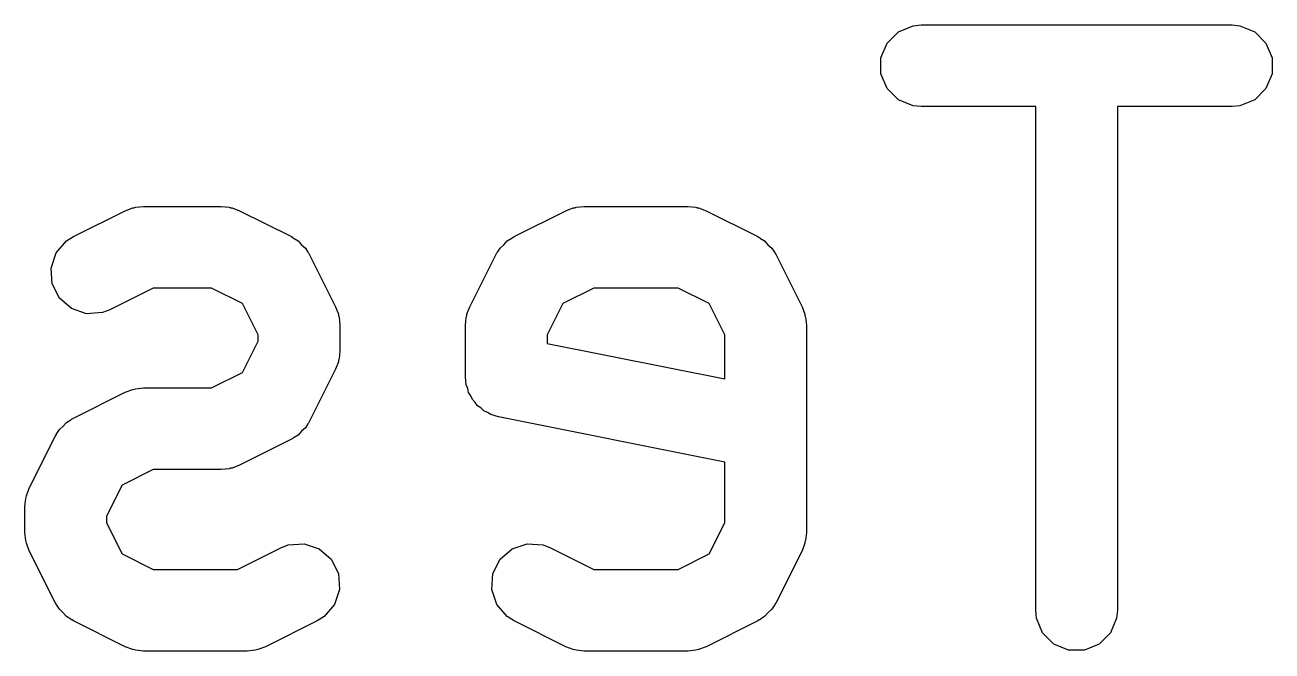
# Model space of a CAD drawing. Header units: inches. Extents: x 4.79 to 7.38, y -3.87 to -2.66.
# Drawn here: x 6.0589 to 6.1491, y -2.7069 to -2.6616 of the extents above; entities that cross this region are included whole.
import ezdxf

# ---------------------------------------------------------------- set-up
doc = ezdxf.new("R2010")
doc.units = ezdxf.units.IN
doc.header["$MEASUREMENT"] = 0
doc.layers.add('BLACK', color=250, linetype='CONTINUOUS')

msp = doc.modelspace()

# ---------------------------------------------------------------- linework, layer by layer
at = {"layer": 'BLACK', "linetype": 'CONTINUOUS'}
for p, q in [((6.121281, -2.662896), (6.122096, -2.662081)), ((6.122096, -2.662081), (6.12316, -2.66164)), ((6.12316, -2.66164), (6.123736, -2.661583)), ((6.123736, -2.661583), (6.146234, -2.661583)), ((6.146234, -2.661583), (6.14681, -2.66164)), ((6.14681, -2.66164), (6.147874, -2.662081)), ((6.147874, -2.662081), (6.148689, -2.662896)), ((6.12084, -2.66396), (6.121281, -2.662896)), ((6.148689, -2.662896), (6.14913, -2.66396)), ((6.12084, -2.665112), (6.12084, -2.66396)), ((6.14913, -2.66396), (6.14913, -2.665112)), ((6.121281, -2.666177), (6.12084, -2.665112)), ((6.14913, -2.665112), (6.148689, -2.666177)), ((6.122096, -2.666991), (6.121281, -2.666177)), ((6.148689, -2.666177), (6.147874, -2.666991)), ((6.12316, -2.667432), (6.122096, -2.666991)), ((6.123736, -2.667489), (6.12316, -2.667432)), ((6.132032, -2.667489), (6.123736, -2.667489)), ((6.132032, -2.703906), (6.132032, -2.667489)), ((6.146234, -2.667489), (6.137938, -2.667489)), ((6.137938, -2.667489), (6.137938, -2.703906)), ((6.14681, -2.667432), (6.146234, -2.667489)), ((6.147874, -2.666991), (6.14681, -2.667432)), ((6.066173, -2.675019), (6.066714, -2.674812)), ((6.066714, -2.674812), (6.066819, -2.674804)), ((6.066819, -2.674804), (6.066917, -2.674764)), ((6.066917, -2.674764), (6.067493, -2.674707)), ((6.067493, -2.674707), (6.073118, -2.674707)), ((6.073118, -2.674707), (6.073694, -2.674764)), ((6.073694, -2.674764), (6.073792, -2.674804)), ((6.073792, -2.674804), (6.073898, -2.674812)), ((6.073898, -2.674812), (6.074438, -2.675019)), ((6.098044, -2.675019), (6.098585, -2.674812)), ((6.098585, -2.674812), (6.09869, -2.674804)), ((6.09869, -2.674804), (6.098788, -2.674764)), ((6.098788, -2.674764), (6.099364, -2.674707)), ((6.099364, -2.674707), (6.106864, -2.674707)), ((6.106864, -2.674707), (6.10744, -2.674764)), ((6.10744, -2.674764), (6.107538, -2.674804)), ((6.107538, -2.674804), (6.107643, -2.674812)), ((6.107643, -2.674812), (6.108184, -2.675019)), ((6.062423, -2.676893), (6.066173, -2.675019)), ((6.074438, -2.675019), (6.078188, -2.676893)), ((6.094294, -2.676893), (6.098044, -2.675019)), ((6.108184, -2.675019), (6.111934, -2.676893)), ((6.061179, -2.678072), (6.061934, -2.677202)), ((6.061934, -2.677202), (6.062423, -2.676893)), ((6.078188, -2.676893), (6.078284, -2.676954)), ((6.078284, -2.676954), (6.07833, -2.676969)), ((6.07833, -2.676969), (6.078386, -2.677018)), ((6.078386, -2.677018), (6.078678, -2.677202)), ((6.078678, -2.677202), (6.07892, -2.677481)), ((6.07892, -2.677481), (6.0792, -2.677724)), ((6.093282, -2.677724), (6.093562, -2.677481)), ((6.093562, -2.677481), (6.093805, -2.677202)), ((6.093805, -2.677202), (6.094096, -2.677018)), ((6.094096, -2.677018), (6.094153, -2.676969)), ((6.094153, -2.676969), (6.094198, -2.676954)), ((6.094198, -2.676954), (6.094294, -2.676893)), ((6.111934, -2.676893), (6.11203, -2.676954)), ((6.11203, -2.676954), (6.112075, -2.676969)), ((6.112075, -2.676969), (6.112132, -2.677018)), ((6.112132, -2.677018), (6.112423, -2.677202)), ((6.112423, -2.677202), (6.112666, -2.677481)), ((6.112666, -2.677481), (6.112946, -2.677724)), ((6.060814, -2.679165), (6.061179, -2.678072)), ((6.0792, -2.677724), (6.079383, -2.678015)), ((6.079383, -2.678015), (6.079432, -2.678072)), ((6.079432, -2.678072), (6.079448, -2.678117)), ((6.079448, -2.678117), (6.079508, -2.678214)), ((6.079508, -2.678214), (6.081383, -2.681963)), ((6.091099, -2.681963), (6.092974, -2.678214)), ((6.092974, -2.678214), (6.093035, -2.678117)), ((6.093035, -2.678117), (6.09305, -2.678072)), ((6.09305, -2.678072), (6.093099, -2.678015)), ((6.093099, -2.678015), (6.093282, -2.677724)), ((6.112946, -2.677724), (6.113129, -2.678015)), ((6.113129, -2.678015), (6.113178, -2.678072)), ((6.113178, -2.678072), (6.113193, -2.678117)), ((6.113193, -2.678117), (6.113254, -2.678214)), ((6.113254, -2.678214), (6.115129, -2.681963)), ((6.060896, -2.680314), (6.060814, -2.679165)), ((6.061411, -2.681345), (6.060896, -2.680314)), ((6.06819, -2.680612), (6.065064, -2.682175)), ((6.072421, -2.680612), (6.06819, -2.680612)), ((6.074666, -2.681735), (6.072421, -2.680612)), ((6.100061, -2.680612), (6.097816, -2.681735)), ((6.106166, -2.680612), (6.100061, -2.680612)), ((6.108412, -2.681735), (6.106166, -2.680612)), ((6.062282, -2.6821), (6.061411, -2.681345)), ((6.075789, -2.683981), (6.074666, -2.681735)), ((6.081383, -2.681963), (6.08159, -2.682504)), ((6.090892, -2.682504), (6.091099, -2.681963)), ((6.097816, -2.681735), (6.096693, -2.683981)), ((6.109535, -2.683981), (6.108412, -2.681735)), ((6.115129, -2.681963), (6.115336, -2.682504)), ((6.063375, -2.682464), (6.062282, -2.6821)), ((6.064524, -2.682382), (6.063375, -2.682464)), ((6.065064, -2.682175), (6.064524, -2.682382)), ((6.08159, -2.682504), (6.081597, -2.68261)), ((6.081597, -2.68261), (6.081638, -2.682708)), ((6.081638, -2.682708), (6.081695, -2.683284)), ((6.090787, -2.683284), (6.090844, -2.682708)), ((6.090844, -2.682708), (6.090885, -2.68261)), ((6.090885, -2.68261), (6.090892, -2.682504)), ((6.115336, -2.682504), (6.115343, -2.68261)), ((6.115343, -2.68261), (6.115384, -2.682708)), ((6.115384, -2.682708), (6.115441, -2.683284)), ((6.081695, -2.683284), (6.081695, -2.685159)), ((6.090787, -2.687033), (6.090787, -2.683284)), ((6.115441, -2.683284), (6.115441, -2.698282)), ((6.074666, -2.686707), (6.075789, -2.684462)), ((6.075789, -2.684462), (6.075789, -2.683981)), ((6.096693, -2.683981), (6.096693, -2.684613)), ((6.096693, -2.684613), (6.109535, -2.687181)), ((6.109535, -2.687181), (6.109535, -2.683981)), ((6.081695, -2.685159), (6.081638, -2.685735)), ((6.081383, -2.686479), (6.079508, -2.690229)), ((6.08159, -2.685939), (6.081383, -2.686479)), ((6.081597, -2.685833), (6.08159, -2.685939)), ((6.081638, -2.685735), (6.081597, -2.685833)), ((6.072421, -2.68783), (6.074666, -2.686707)), ((6.090844, -2.687609), (6.090787, -2.687033)), ((6.062423, -2.690017), (6.066173, -2.688142)), ((6.066173, -2.688142), (6.066714, -2.687935)), ((6.066714, -2.687935), (6.066819, -2.687927)), ((6.066819, -2.687927), (6.066917, -2.687887)), ((6.066917, -2.687887), (6.067493, -2.68783)), ((6.067493, -2.68783), (6.072421, -2.68783)), ((6.090955, -2.687877), (6.090844, -2.687609)), ((6.091011, -2.68816), (6.090955, -2.687877)), ((6.091173, -2.688404), (6.091011, -2.68816)), ((6.091285, -2.688674), (6.091173, -2.688404)), ((6.09149, -2.688878), (6.091285, -2.688674)), ((6.09165, -2.689119), (6.09149, -2.688878)), ((6.091893, -2.689282), (6.09165, -2.689119)), ((6.061934, -2.690325), (6.062225, -2.690141)), ((6.062225, -2.690141), (6.062282, -2.690092)), ((6.062282, -2.690092), (6.062327, -2.690077)), ((6.062327, -2.690077), (6.062423, -2.690017)), ((6.0921, -2.689488), (6.091893, -2.689282)), ((6.092367, -2.689599), (6.0921, -2.689488)), ((6.092607, -2.68976), (6.092367, -2.689599)), ((6.093161, -2.689929), (6.092607, -2.68976)), ((6.109535, -2.693204), (6.093161, -2.689929)), ((6.061228, -2.691139), (6.061411, -2.690847)), ((6.061411, -2.690847), (6.061691, -2.690605)), ((6.061691, -2.690605), (6.061934, -2.690325)), ((6.07892, -2.690961), (6.078678, -2.691241)), ((6.0792, -2.690719), (6.07892, -2.690961)), ((6.079383, -2.690427), (6.0792, -2.690719)), ((6.079432, -2.69037), (6.079383, -2.690427)), ((6.079448, -2.690325), (6.079432, -2.69037)), ((6.079508, -2.690229), (6.079448, -2.690325)), ((6.059228, -2.695087), (6.061103, -2.691337)), ((6.061103, -2.691337), (6.061164, -2.691241)), ((6.061164, -2.691241), (6.061179, -2.691195)), ((6.061179, -2.691195), (6.061228, -2.691139)), ((6.078188, -2.691549), (6.074438, -2.693424)), ((6.078284, -2.691488), (6.078188, -2.691549)), ((6.07833, -2.691473), (6.078284, -2.691488)), ((6.078386, -2.691424), (6.07833, -2.691473)), ((6.078678, -2.691241), (6.078386, -2.691424)), ((6.06819, -2.693736), (6.065945, -2.694858)), ((6.073118, -2.693736), (6.06819, -2.693736)), ((6.073694, -2.693679), (6.073118, -2.693736)), ((6.073792, -2.693638), (6.073694, -2.693679)), ((6.073898, -2.693631), (6.073792, -2.693638)), ((6.074438, -2.693424), (6.073898, -2.693631)), ((6.109535, -2.697585), (6.109535, -2.693204)), ((6.059021, -2.695627), (6.059228, -2.695087)), ((6.065945, -2.694858), (6.064822, -2.697104)), ((6.058916, -2.696407), (6.058973, -2.695831)), ((6.058916, -2.698282), (6.058916, -2.696407)), ((6.058973, -2.695831), (6.059014, -2.695733)), ((6.059014, -2.695733), (6.059021, -2.695627)), ((6.064822, -2.697104), (6.064822, -2.697585)), ((6.064822, -2.697585), (6.065945, -2.699831)), ((6.108412, -2.699831), (6.109535, -2.697585)), ((6.058973, -2.698858), (6.058916, -2.698282)), ((6.059014, -2.698956), (6.058973, -2.698858)), ((6.059021, -2.699062), (6.059014, -2.698956)), ((6.059228, -2.699602), (6.059021, -2.699062)), ((6.077962, -2.699184), (6.079111, -2.699102)), ((6.079111, -2.699102), (6.080204, -2.699466)), ((6.094153, -2.699466), (6.095246, -2.699102)), ((6.095246, -2.699102), (6.096395, -2.699184)), ((6.115336, -2.699062), (6.115129, -2.699602)), ((6.115343, -2.698956), (6.115336, -2.699062)), ((6.115384, -2.698858), (6.115343, -2.698956)), ((6.115441, -2.698282), (6.115384, -2.698858)), ((6.061103, -2.703352), (6.059228, -2.699602)), ((6.065945, -2.699831), (6.06819, -2.700954)), ((6.074295, -2.700954), (6.077421, -2.69939)), ((6.077421, -2.69939), (6.077962, -2.699184)), ((6.080204, -2.699466), (6.081075, -2.700221)), ((6.093282, -2.700221), (6.094153, -2.699466)), ((6.096395, -2.699184), (6.096935, -2.69939)), ((6.096935, -2.69939), (6.100061, -2.700954)), ((6.106166, -2.700954), (6.108412, -2.699831)), ((6.115129, -2.699602), (6.113254, -2.703352)), ((6.06819, -2.700954), (6.074295, -2.700954)), ((6.081075, -2.700221), (6.08159, -2.701252)), ((6.092767, -2.701252), (6.093282, -2.700221)), ((6.100061, -2.700954), (6.106166, -2.700954)), ((6.08159, -2.701252), (6.081672, -2.702401)), ((6.092685, -2.702401), (6.092767, -2.701252)), ((6.081672, -2.702401), (6.081307, -2.703494)), ((6.09305, -2.703494), (6.092685, -2.702401)), ((6.061164, -2.703448), (6.061103, -2.703352)), ((6.061179, -2.703494), (6.061164, -2.703448)), ((6.061228, -2.70355), (6.061179, -2.703494)), ((6.061411, -2.703842), (6.061228, -2.70355)), ((6.081307, -2.703494), (6.080552, -2.704364)), ((6.093805, -2.704364), (6.09305, -2.703494)), ((6.113129, -2.70355), (6.112946, -2.703842)), ((6.113178, -2.703494), (6.113129, -2.70355)), ((6.113193, -2.703448), (6.113178, -2.703494)), ((6.113254, -2.703352), (6.113193, -2.703448)), ((6.061691, -2.704084), (6.061411, -2.703842)), ((6.061934, -2.704364), (6.061691, -2.704084)), ((6.062225, -2.704548), (6.061934, -2.704364)), ((6.062282, -2.704597), (6.062225, -2.704548)), ((6.080552, -2.704364), (6.080063, -2.704673)), ((6.094294, -2.704673), (6.093805, -2.704364)), ((6.112132, -2.704548), (6.112075, -2.704597)), ((6.112423, -2.704364), (6.112132, -2.704548)), ((6.112666, -2.704084), (6.112423, -2.704364)), ((6.112946, -2.703842), (6.112666, -2.704084)), ((6.132089, -2.704482), (6.132032, -2.703906)), ((6.13253, -2.705547), (6.132089, -2.704482)), ((6.137881, -2.704482), (6.13744, -2.705547)), ((6.137938, -2.703906), (6.137881, -2.704482)), ((6.062327, -2.704612), (6.062282, -2.704597)), ((6.062423, -2.704673), (6.062327, -2.704612)), ((6.066173, -2.706547), (6.062423, -2.704673)), ((6.080063, -2.704673), (6.076313, -2.706547)), ((6.098044, -2.706547), (6.094294, -2.704673)), ((6.111934, -2.704673), (6.108184, -2.706547)), ((6.11203, -2.704612), (6.111934, -2.704673)), ((6.112075, -2.704597), (6.11203, -2.704612)), ((6.133345, -2.706361), (6.13253, -2.705547)), ((6.134409, -2.706802), (6.133345, -2.706361)), ((6.136625, -2.706361), (6.135561, -2.706802)), ((6.13744, -2.705547), (6.136625, -2.706361)), ((6.066714, -2.706754), (6.066173, -2.706547)), ((6.066819, -2.706762), (6.066714, -2.706754)), ((6.066917, -2.706802), (6.066819, -2.706762)), ((6.067493, -2.706859), (6.066917, -2.706802)), ((6.074992, -2.706859), (6.067493, -2.706859)), ((6.075569, -2.706802), (6.074992, -2.706859)), ((6.075667, -2.706762), (6.075569, -2.706802)), ((6.075772, -2.706754), (6.075667, -2.706762)), ((6.076313, -2.706547), (6.075772, -2.706754)), ((6.098585, -2.706754), (6.098044, -2.706547)), ((6.09869, -2.706762), (6.098585, -2.706754)), ((6.098788, -2.706802), (6.09869, -2.706762)), ((6.099364, -2.706859), (6.098788, -2.706802)), ((6.106864, -2.706859), (6.099364, -2.706859)), ((6.10744, -2.706802), (6.106864, -2.706859)), ((6.107538, -2.706762), (6.10744, -2.706802)), ((6.107643, -2.706754), (6.107538, -2.706762)), ((6.108184, -2.706547), (6.107643, -2.706754)), ((6.135561, -2.706802), (6.134409, -2.706802))]:
    msp.add_line(p, q, dxfattribs=at)

doc.saveas('drawing.dxf')
